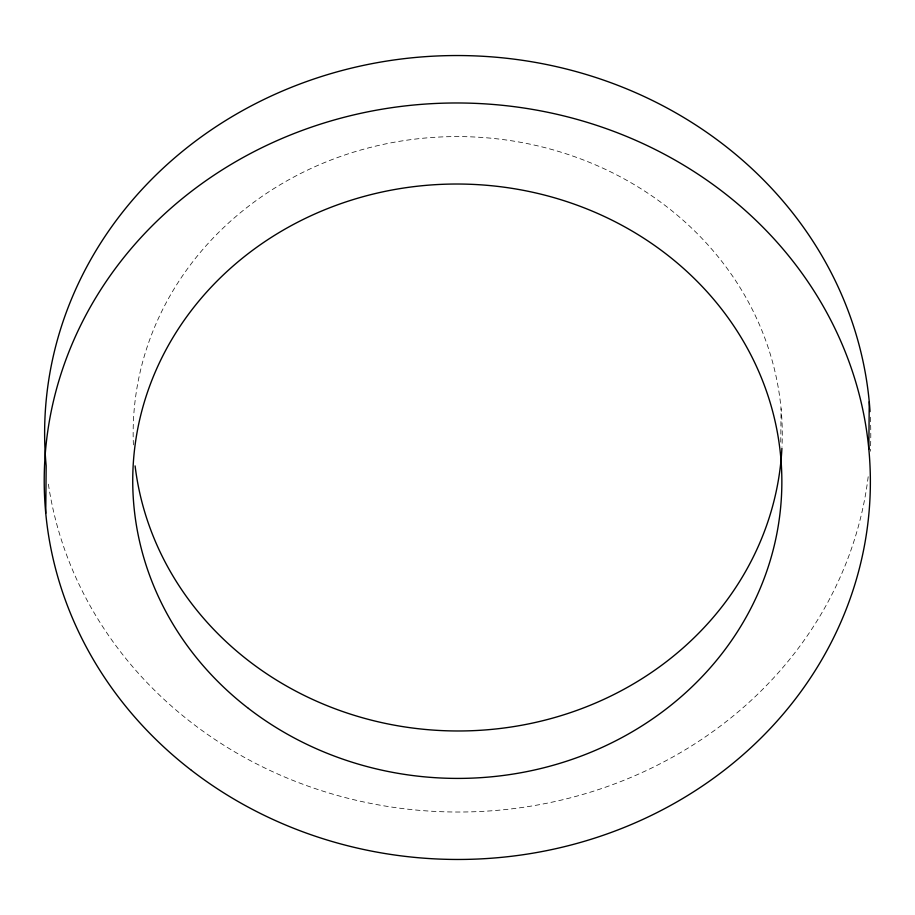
<?xml version="1.0" encoding="UTF-8"?>
<svg xmlns="http://www.w3.org/2000/svg" width="915" height="915" viewBox="0 0 915 915"><rect width="100%" height="100%" fill="white"/><g stroke="black" fill="none" stroke-linecap="round" stroke-linejoin="round"><path stroke-width="0.69" stroke-dasharray="4.58 3.43" d="M780.769 442.117L781.067 408.639M133.396 444.896A324.562 297.192 0.5 0 1 458.243 136.587A324.562 297.192 0.5 0 1 781.982 446.795M868.186 476.726A413.077 378.238 0.5 0 1 460.783 812.017A413.077 378.238 0.5 0 1 47.957 481.164M870.359 417.206A413.077 378.238 0.5 0 1 870.371 451.244"/><path stroke-width="1.37" d="M45.75 513.224L46.162 465.792A413.077 378.238 0.5 0 1 427.465 56.513A413.077 378.238 0.5 0 1 870.039 411.567M868.838 449.208L869.25 401.776M781.913 448.213A324.562 297.192 0.5 0 1 467.897 730.845A324.562 297.192 0.5 0 1 135.1 465.907M248.422 708.393A324.562 297.192 0.5 0 0 776.869 533.571A324.562 297.192 0.5 0 0 346.591 201.689A324.562 297.192 0.5 0 0 248.422 708.393M191.452 770.35A413.077 378.238 0.5 0 0 864.023 547.845A413.077 378.238 0.5 0 0 316.407 125.458A413.077 378.238 0.5 0 0 191.452 770.35"/></g></svg>
